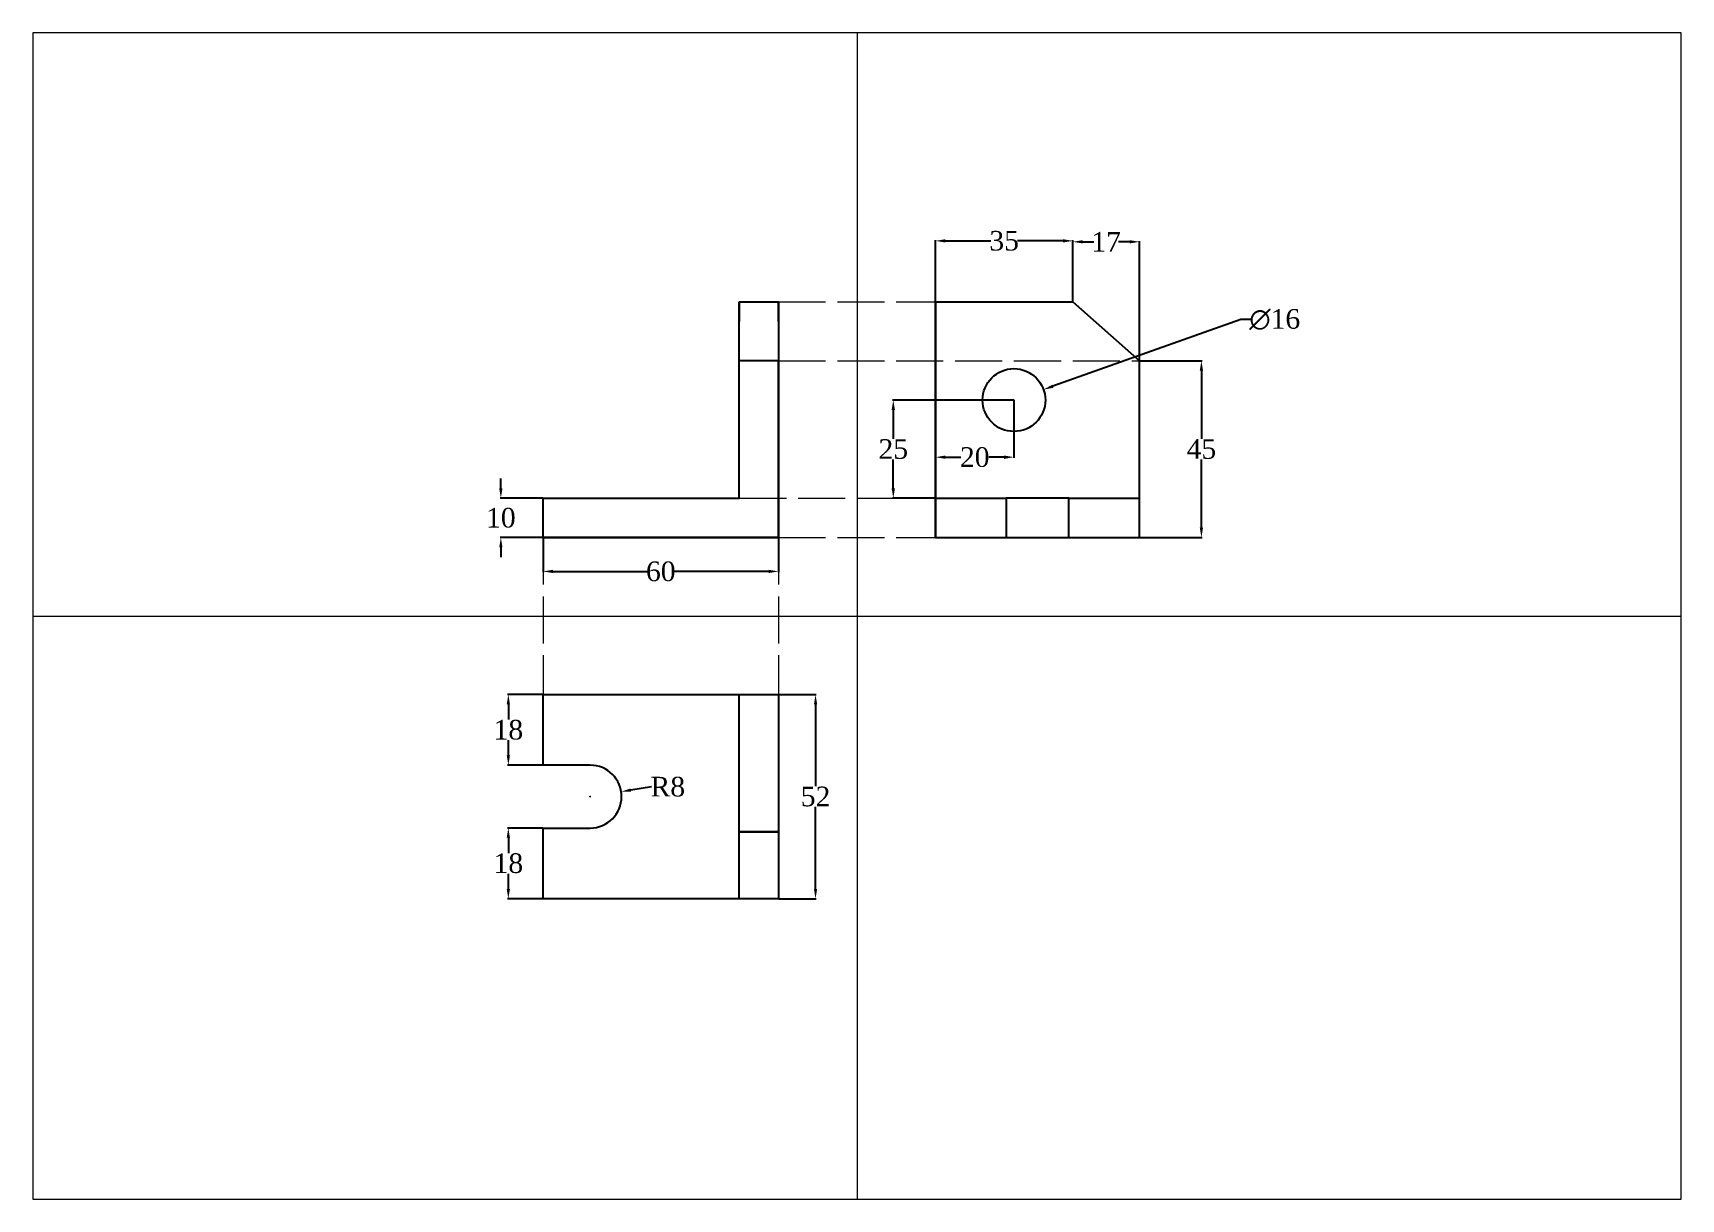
# Model space of a CAD drawing. Header units: millimetres. Extents: x 0 to 420, y 0 to 297.
import ezdxf

# ---------------------------------------------------------------- set-up
doc = ezdxf.new("R2010")
doc.units = ezdxf.units.MM
doc.header["$MEASUREMENT"] = 0
doc.linetypes.add('ACAD_ISO02W100', pattern=[15, 12, -3])
doc.styles.get("Standard").update_dxf_attribs({"font": 'times.ttf', "height": 5})
doc.dimstyles.get("Standard").update_dxf_attribs({"dimtxt": 5, "dimasz": 2.5, "dimexe": 0.18, "dimexo": 0.0625, "dimgap": 0.09, "dimtad": 0, "dimtih": 1, "dimtoh": 1, "dimdec": 0, "dimzin": 0, "dimdsep": 46, "dimtxsty": 'Standard', "dimcen": 0.09, "dimadec": 0, "dimazin": 0, "dimtfac": 1, "dimtdec": 0, "dimtofl": 0, "dimtmove": 0, "dimatfit": 3, "dimfxl": 1, "dimtolj": 1, "dimtzin": 0, "dimarcsym": 0})

# ---------------------------------------------------------------- blocks, each defined once
blk = doc.blocks.new('*D1')
at = {"color": 0, "lineweight": -2, "transparency": 16777216}
for p, q in [((230, 228.56), (230, 244.23)), ((232.5, 244.05), (244.11, 244.05)), ((262.5, 244.05), (250.89, 244.05)), ((265, 228.56), (265, 244.23))]:
    blk.add_line(p, q, dxfattribs=at)
at = {"color": 0, "lineweight": 15, "transparency": 16777216}
for points in [[(232.5, 244.46), (232.5, 243.63), (230, 244.05)], [(262.5, 244.46), (262.5, 243.63), (265, 244.05)]]:
    blk.add_solid(points, dxfattribs=at)
at = {"layer": 'Defpoints', "color": 0, "lineweight": 15, "transparency": 16777216}
for p in [(265, 244.05), (230, 228.5), (265, 228.5)]:
    blk.add_point(p, dxfattribs=at)
at = {"color": 0, "lineweight": 15, "transparency": 16777216, "insert": (247.5, 244.05), "char_height": 5, "attachment_point": 5}
blk.add_mtext('\\A1;35', dxfattribs=at)
blk = doc.blocks.new('*D2')
at = {"color": 0, "lineweight": -2, "transparency": 16777216}
for p, q in [((282.06, 213.5), (297.95, 213.5)), ((297.77, 211), (297.77, 193.63)), ((297.77, 171), (297.77, 188.37)), ((282.06, 168.5), (297.95, 168.5))]:
    blk.add_line(p, q, dxfattribs=at)
at = {"color": 0, "lineweight": 15, "transparency": 16777216}
for points in [[(297.36, 211), (298.19, 211), (297.77, 213.5)], [(297.36, 171), (298.19, 171), (297.77, 168.5)]]:
    blk.add_solid(points, dxfattribs=at)
at = {"layer": 'Defpoints', "color": 0, "lineweight": 15, "transparency": 16777216}
for p in [(282, 213.5), (282, 168.5), (297.77, 168.5)]:
    blk.add_point(p, dxfattribs=at)
at = {"color": 0, "lineweight": 15, "transparency": 16777216, "insert": (297.77, 191), "char_height": 5, "attachment_point": 5}
blk.add_mtext('\\A1;45', dxfattribs=at)
blk = doc.blocks.new('*D3')
at = {"color": 0, "lineweight": -2, "transparency": 16777216}
for p, q in [((119.24, 181), (119.24, 183.5)), ((129.94, 178.5), (119.06, 178.5)), ((129.94, 168.5), (119.06, 168.5)), ((119.24, 166), (119.24, 163.5))]:
    blk.add_line(p, q, dxfattribs=at)
at = {"color": 0, "lineweight": 15, "transparency": 16777216}
for points in [[(118.82, 181), (119.66, 181), (119.24, 178.5)], [(118.82, 166), (119.66, 166), (119.24, 168.5)]]:
    blk.add_solid(points, dxfattribs=at)
at = {"layer": 'Defpoints', "color": 0, "lineweight": 15, "transparency": 16777216}
for p in [(130, 178.5), (119.24, 168.5), (130, 168.5)]:
    blk.add_point(p, dxfattribs=at)
at = {"color": 0, "lineweight": 15, "transparency": 16777216, "insert": (119.24, 173.5), "char_height": 5, "attachment_point": 5}
blk.add_mtext('\\A1;10', dxfattribs=at)
blk = doc.blocks.new('*D4')
at = {"color": 0, "lineweight": -2, "transparency": 16777216}
for p, q in [((230, 203.44), (230, 188.77)), ((250, 203.44), (250, 188.77)), ((232.5, 188.95), (236.43, 188.95)), ((247.5, 188.95), (243.57, 188.95))]:
    blk.add_line(p, q, dxfattribs=at)
at = {"color": 0, "lineweight": 15, "transparency": 16777216}
for points in [[(232.5, 189.37), (232.5, 188.53), (230, 188.95)], [(247.5, 189.37), (247.5, 188.53), (250, 188.95)]]:
    blk.add_solid(points, dxfattribs=at)
at = {"layer": 'Defpoints', "color": 0, "lineweight": 15, "transparency": 16777216}
for p in [(230, 203.5), (250, 203.5), (250, 188.95)]:
    blk.add_point(p, dxfattribs=at)
at = {"color": 0, "lineweight": 15, "transparency": 16777216, "insert": (240, 188.95), "char_height": 5, "attachment_point": 5}
blk.add_mtext('\\A1;20', dxfattribs=at)
blk = doc.blocks.new('*D5')
at = {"color": 0, "lineweight": -2, "transparency": 16777216}
for p, q in [((249.94, 203.5), (219.07, 203.5)), ((219.25, 201), (219.25, 193.63)), ((219.25, 181), (219.25, 188.37)), ((229.94, 178.5), (219.07, 178.5))]:
    blk.add_line(p, q, dxfattribs=at)
at = {"color": 0, "lineweight": 15, "transparency": 16777216}
for points in [[(218.83, 201), (219.66, 201), (219.25, 203.5)], [(218.83, 181), (219.66, 181), (219.25, 178.5)]]:
    blk.add_solid(points, dxfattribs=at)
at = {"layer": 'Defpoints', "color": 0, "lineweight": 15, "transparency": 16777216}
for p in [(250, 203.5), (219.25, 178.5), (230, 178.5)]:
    blk.add_point(p, dxfattribs=at)
at = {"color": 0, "lineweight": 15, "transparency": 16777216, "insert": (219.25, 191), "char_height": 5, "attachment_point": 5}
blk.add_mtext('\\A1;25', dxfattribs=at)
blk = doc.blocks.new('*D6')
at = {"color": 0, "lineweight": -2, "transparency": 16777216}
for p, q in [((129.94, 128.5), (120.97, 128.5)), ((121.15, 126), (121.15, 122.13)), ((121.15, 113), (121.15, 116.87)), ((129.94, 110.5), (120.97, 110.5))]:
    blk.add_line(p, q, dxfattribs=at)
at = {"color": 0, "lineweight": 15, "transparency": 16777216}
for points in [[(120.73, 126), (121.56, 126), (121.15, 128.5)], [(120.73, 113), (121.56, 113), (121.15, 110.5)]]:
    blk.add_solid(points, dxfattribs=at)
at = {"layer": 'Defpoints', "color": 0, "lineweight": 15, "transparency": 16777216}
for p in [(121.15, 128.5), (130, 128.5), (130, 110.5)]:
    blk.add_point(p, dxfattribs=at)
at = {"color": 0, "lineweight": 15, "transparency": 16777216, "insert": (121.15, 119.5), "char_height": 5, "attachment_point": 5}
blk.add_mtext('\\A1;18', dxfattribs=at)
blk = doc.blocks.new('*D7')
at = {"color": 0, "lineweight": -2, "transparency": 16777216}
for p, q in [((129.94, 94.5), (120.97, 94.5)), ((121.15, 92), (121.15, 88.13)), ((121.15, 79), (121.15, 82.87)), ((129.94, 76.5), (120.97, 76.5))]:
    blk.add_line(p, q, dxfattribs=at)
at = {"color": 0, "lineweight": 15, "transparency": 16777216}
for points in [[(120.73, 92), (121.56, 92), (121.15, 94.5)], [(120.73, 79), (121.56, 79), (121.15, 76.5)]]:
    blk.add_solid(points, dxfattribs=at)
at = {"layer": 'Defpoints', "color": 0, "lineweight": 15, "transparency": 16777216}
for p in [(121.15, 94.5), (130, 94.5), (130, 76.5)]:
    blk.add_point(p, dxfattribs=at)
at = {"color": 0, "lineweight": 15, "transparency": 16777216, "insert": (121.15, 85.5), "char_height": 5, "attachment_point": 5}
blk.add_mtext('\\A1;18', dxfattribs=at)
blk = doc.blocks.new('*D8')
at = {"color": 0, "lineweight": -2, "transparency": 16777216}
for p, q in [((130, 168.44), (130, 159.67)), ((190, 168.44), (190, 159.67)), ((132.5, 159.85), (156.51, 159.85)), ((187.5, 159.85), (163.49, 159.85))]:
    blk.add_line(p, q, dxfattribs=at)
at = {"color": 0, "lineweight": 15, "transparency": 16777216}
for points in [[(132.5, 160.27), (132.5, 159.44), (130, 159.85)], [(187.5, 160.27), (187.5, 159.44), (190, 159.85)]]:
    blk.add_solid(points, dxfattribs=at)
at = {"layer": 'Defpoints', "color": 0, "lineweight": 15, "transparency": 16777216}
for p in [(130, 168.5), (190, 168.5), (190, 159.85)]:
    blk.add_point(p, dxfattribs=at)
at = {"color": 0, "lineweight": 15, "transparency": 16777216, "insert": (160, 159.85), "char_height": 5, "attachment_point": 5}
blk.add_mtext('\\A1;60', dxfattribs=at)
blk = doc.blocks.new('*D9')
at = {"color": 0, "lineweight": -2, "transparency": 16777216}
for p, q in [((190.06, 128.5), (199.62, 128.5)), ((199.44, 126), (199.44, 105.13)), ((199.44, 79), (199.44, 99.87)), ((190.06, 76.5), (199.62, 76.5))]:
    blk.add_line(p, q, dxfattribs=at)
at = {"color": 0, "lineweight": 15, "transparency": 16777216}
for points in [[(199.02, 126), (199.85, 126), (199.44, 128.5)], [(199.02, 79), (199.85, 79), (199.44, 76.5)]]:
    blk.add_solid(points, dxfattribs=at)
at = {"layer": 'Defpoints', "color": 0, "lineweight": 15, "transparency": 16777216}
for p in [(190, 128.5), (190, 76.5), (199.44, 76.5)]:
    blk.add_point(p, dxfattribs=at)
at = {"color": 0, "lineweight": 15, "transparency": 16777216, "insert": (199.44, 102.5), "char_height": 5, "attachment_point": 5}
blk.add_mtext('\\A1;52', dxfattribs=at)
blk = doc.blocks.new('*D10')
at = {"color": 0, "lineweight": -2, "transparency": 16777216}
for p, q in [((265, 228.56), (265, 243.99)), ((267.5, 243.81), (270.32, 243.81)), ((279.5, 243.81), (276.68, 243.81)), ((282, 213.56), (282, 243.99))]:
    blk.add_line(p, q, dxfattribs=at)
at = {"color": 0, "lineweight": 15, "transparency": 16777216}
for points in [[(267.5, 244.23), (267.5, 243.39), (265, 243.81)], [(279.5, 244.23), (279.5, 243.39), (282, 243.81)]]:
    blk.add_solid(points, dxfattribs=at)
at = {"layer": 'Defpoints', "color": 0, "lineweight": 15, "transparency": 16777216}
for p in [(282, 243.81), (265, 228.5), (282, 213.5)]:
    blk.add_point(p, dxfattribs=at)
at = {"color": 0, "lineweight": 15, "transparency": 16777216, "insert": (273.5, 243.81), "char_height": 5, "attachment_point": 5}
blk.add_mtext('\\A1;17', dxfattribs=at)
blk = doc.blocks.new('*D12')
at = {"color": 0, "lineweight": -2, "transparency": 16777216}
for p, q in [((141.91, 102.5), (142.09, 102.5)), ((142, 102.41), (142, 102.59)), ((157.67, 105), (152.37, 104.15))]:
    blk.add_line(p, q, dxfattribs=at)
at = {"color": 0, "lineweight": 15, "transparency": 16777216}
blk.add_solid([(152.3, 104.56), (152.43, 103.74), (149.9, 103.76)], dxfattribs=at)
at = {"layer": 'Defpoints', "color": 0, "lineweight": 15, "transparency": 16777216}
for p in [(142, 102.5), (149.9, 103.76)]:
    blk.add_point(p, dxfattribs=at)
at = {"color": 0, "lineweight": 15, "transparency": 16777216, "insert": (161.79, 105), "char_height": 5, "attachment_point": 5}
blk.add_mtext('\\A1;R8', dxfattribs=at)
blk = doc.blocks.new('*D13')
at = {"color": 0, "lineweight": -2, "transparency": 16777216}
for p, q in [((307.8, 224.01), (259.9, 207.01)), ((310.3, 224.01), (307.8, 224.01)), ((249.91, 203.5), (250.09, 203.5)), ((250, 203.41), (250, 203.59))]:
    blk.add_line(p, q, dxfattribs=at)
at = {"color": 0, "lineweight": 15, "transparency": 16777216}
blk.add_solid([(259.76, 207.4), (260.03, 206.62), (257.54, 206.18)], dxfattribs=at)
at = {"layer": 'Defpoints', "color": 0, "lineweight": 15, "transparency": 16777216}
for p in [(257.54, 206.18), (242.46, 200.82)]:
    blk.add_point(p, dxfattribs=at)
at = {"color": 0, "lineweight": 15, "transparency": 16777216, "insert": (316.47, 224.01), "char_height": 5, "attachment_point": 5}
blk.add_mtext('\\A1;∅16', dxfattribs=at)

msp = doc.modelspace()

# ---------------------------------------------------------------- linework, layer by layer
at = {"lineweight": 15}
for p, q in [((210, 297), (210, 0)), ((0, 148.5), (420, 148.5)), ((180, 128.5), (180, 93.5))]:
    msp.add_line(p, q, dxfattribs=at)
for p, q in [((180, 228.5), (180, 223.5)), ((180, 213.5), (180, 228.5)), ((180, 228.5), (190, 228.5)), ((190, 228.5), (190, 168.5)), ((190, 223.5), (190, 228.5)), ((230, 228.5), (230, 168.5)), ((230, 168.5), (230, 228.5)), ((230, 168.5), (230, 228.5)), ((230, 228.5), (265, 228.5)), ((265, 228.5), (282, 213.5)), ((180, 178.5), (180, 223.5)), ((190, 213.5), (180, 213.5)), ((190, 168.5), (190, 213.5)), ((282, 168.5), (282, 213.5)), ((230, 178.5), (230, 203.5)), ((130, 168.5), (130, 178.5)), ((130, 178.5), (180, 178.5)), ((230, 168.5), (230, 178.5)), ((230, 168.5), (230, 178.5)), ((230, 178.5), (248, 178.5)), ((248, 178.5), (248, 168.5)), ((264, 178.5), (248, 178.5)), ((264, 168.5), (264, 178.5)), ((264, 178.5), (282, 178.5)), ((130, 168.5), (190, 168.5)), ((190, 168.5), (130, 168.5)), ((230, 168.5), (282, 168.5)), ((230, 168.5), (282, 168.5)), ((248, 168.5), (264, 168.5)), ((130, 128.5), (190, 128.5)), ((130, 110.5), (130, 128.5)), ((130, 128.5), (190, 128.5)), ((180, 76.5), (180, 128.5)), ((190, 128.5), (190, 76.5)), ((190, 128.5), (190, 76.5)), ((142, 110.5), (130, 110.5)), ((130, 76.5), (130, 94.5)), ((130, 94.5), (142, 94.5)), ((190, 76.5), (130, 76.5)), ((190, 76.5), (180, 76.5))]:
    msp.add_line(p, q)
at = {"color": 240, "linetype": 'ACAD_ISO02W100', "lineweight": 15, "true_color": 0xed1f24}
for p, q in [((190, 228.5), (230, 228.5)), ((190, 213.5), (282, 213.5)), ((180, 178.5), (230, 178.5)), ((130, 168.5), (130, 128.5)), ((190, 168.5), (230, 168.5)), ((190, 168.5), (190, 128.5))]:
    msp.add_line(p, q, dxfattribs=at)
at = {"lineweight": 30}
msp.add_line((180, 93.5), (190, 93.5), dxfattribs=at)
at = {"lineweight": 15}
msp.add_lwpolyline([(0, 0), (420, 0), (420, 297), (0, 297)], close=True, dxfattribs=at)
msp.add_circle((250, 203.5), 8)
msp.add_arc((142, 102.5), 8, 270, 90)

# ---------------------------------------------------------------- dimensions: what is measured, and where the dimension line sits
for base, p1, p2, picture, middle in [((265, 244.05), (230, 228.5), (265, 228.5), '*D1', (247.5, 244.05)), ((282, 243.81), (265, 228.5), (282, 213.5), '*D10', (273.5, 243.81)), ((250, 188.95), (230, 203.5), (250, 203.5), '*D4', (240, 188.95)), ((190, 159.85), (130, 168.5), (190, 168.5), '*D8', (160, 159.85))]:
    dim = msp.add_linear_dim(base=base, p1=p1, p2=p2, dimstyle='Standard', dxfattribs=at)
    dim.commit()
    dim.dimension.update_dxf_attribs({"geometry": picture, "text_midpoint": middle})
dim = msp.add_diameter_dim_2p(p1=(242.46, 200.82), p2=(257.54, 206.18), dimstyle='Standard', dxfattribs=at)
dim.commit()
dim.dimension.update_dxf_attribs({"geometry": '*D13', "text_midpoint": (316.47, 224.01), "dimtype": 163})
for base, p1, p2, picture, middle in [((297.77, 168.5), (282, 213.5), (282, 168.5), '*D2', (297.77, 191)), ((219.25, 178.5), (250, 203.5), (230, 178.5), '*D5', (219.25, 191)), ((119.24, 168.5), (130, 178.5), (130, 168.5), '*D3', (119.24, 173.5)), ((121.15, 128.5), (130, 110.5), (130, 128.5), '*D6', (121.15, 119.5)), ((199.44, 76.5), (190, 128.5), (190, 76.5), '*D9', (199.44, 102.5)), ((121.15, 94.5), (130, 76.5), (130, 94.5), '*D7', (121.15, 85.5))]:
    dim = msp.add_linear_dim(base=base, p1=p1, p2=p2, angle=90, dimstyle='Standard', dxfattribs=at)
    dim.commit()
    dim.dimension.update_dxf_attribs({"geometry": picture, "text_midpoint": middle})
dim = msp.add_radius_dim(center=(142, 102.5), mpoint=(149.9, 103.76), dimstyle='Standard', dxfattribs=at)
dim.commit()
dim.dimension.update_dxf_attribs({"geometry": '*D12', "text_midpoint": (157.67, 105), "dimtype": 164})

doc.saveas('drawing.dxf')
